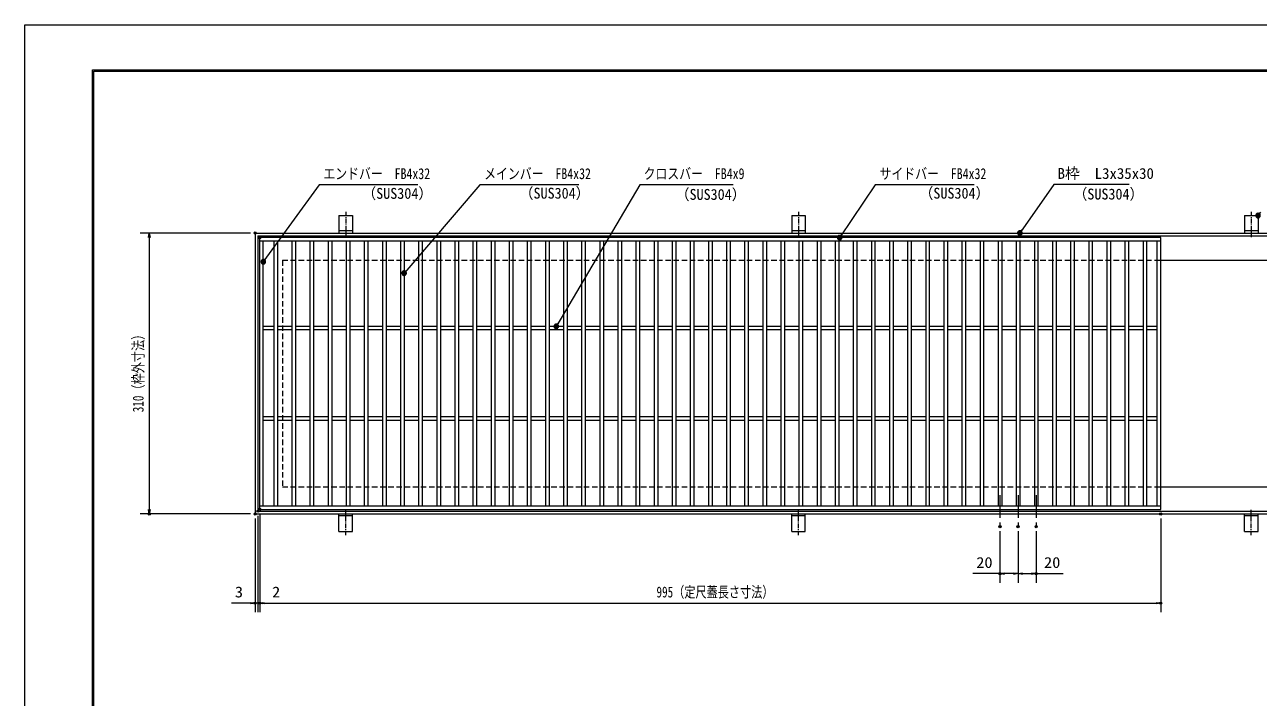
# Model space of a CAD drawing. Units: millimetres, scale not verified. Extents: x -1050 to 1050, y -742 to 742.
# Drawn here: x -1050 to 312, y 0 to 742 of the extents above; entities that cross this region are included whole.
import ezdxf
from ezdxf.enums import TextEntityAlignment as Align

# ---------------------------------------------------------------- set-up
doc = ezdxf.new("R2010")
doc.units = ezdxf.units.MM
doc.header["$LTSCALE"] = 5
doc.header["$PDMODE"] = 32
doc.header["$PDSIZE"] = 2.5
doc.linetypes.add('CHAIN1', pattern=[8, 5, -1, 1, -1])
doc.linetypes.add('DASHED1', pattern=[1.8, 1.2, -0.6])
for name, color, linetype, lineweight in [('0-0_7-図\u3000枠', 4, 'Continuous', 9), ('0-1_寸法注釈', 2, 'Continuous', 9), ('0-4_0', 2, 'Continuous', 9), ('0-5_DEFPOINTS', 134, 'Continuous', 9), ('0-6_枠', 7, 'Continuous', 9), ('0-7_蓋', 5, 'Continuous', 9), ('0-8_アンカー', 7, 'Continuous', 9), ('0-9_溝開口', 4, 'DASHED1', 9), ('0-A_中心線', 6, 'CHAIN1', 9)]:
    doc.layers.add(name, color=color, linetype=linetype, lineweight=lineweight)
doc.styles.add('ＭＳ ゴシック', font='')
doc.styles.get('ＭＳ ゴシック').set_extended_font_data('MS Gothic')

# ---------------------------------------------------------------- blocks, each defined once
blk = doc.blocks.new('_OPEN')
at = {"layer": '0-4_0'}
blk.add_line((0, 0), (-5, 0), dxfattribs=at)
blk.add_lwpolyline([(-5, 0.833), (0, 0), (-5, -0.833)], dxfattribs=at)
blk = doc.blocks.new('A$C5D7C781A')
at = {"layer": '0-8_アンカー', "color": 6, "linetype": 'CHAIN1'}
blk.add_line((37.5, 140.11), (37.5, 0), dxfattribs=at)
at = {"layer": '0-8_アンカー'}
for p, q in [((0, 118.78), (0, 22.26)), ((0, 118.78), (75, 118.78)), ((75, 118.78), (75, 22.26)), ((75, 33.76), (0, 33.76)), ((0, 22.26), (75, 22.26))]:
    blk.add_line(p, q, dxfattribs=at)
blk = doc.blocks.new('_Dot')
at = {"layer": '0-4_0'}
for p, q in [((-2.5, 0), (-5, 0)), ((2.445, 0.5), (-2.445, 0.5)), ((1.997, 1.5), (-1.997, 1.5)), ((2.289, -0.995), (-2.289, -0.995)), ((1.499, -1.995), (-1.499, -1.995))]:
    blk.add_line(p, q, dxfattribs=at)
for points in [[(2.5, 0), (2.48, 0.313), (2.421, 0.622), (2.324, 0.92), (2.191, 1.204), (2.023, 1.469), (1.822, 1.711), (1.594, 1.926), (1.34, 2.111), (1.064, 2.262), (0.773, 2.378), (0.468, 2.456), (0.157, 2.495), (-0.157, 2.495), (-0.468, 2.456), (-0.773, 2.378), (-1.064, 2.262), (-1.34, 2.111), (-1.594, 1.926), (-1.822, 1.711), (-2.023, 1.469), (-2.191, 1.204), (-2.324, 0.92), (-2.421, 0.622), (-2.48, 0.313), (-2.5, 0), (0, 0)], [(-2.5, 0), (-2.48, -0.313), (-2.421, -0.622), (-2.324, -0.92), (-2.191, -1.204), (-2.023, -1.469), (-1.822, -1.711), (-1.594, -1.926), (-1.34, -2.111), (-1.064, -2.262), (-0.773, -2.378), (-0.468, -2.456), (-0.157, -2.495), (0.157, -2.495), (0.468, -2.456), (0.773, -2.378), (1.064, -2.262), (1.34, -2.111), (1.594, -1.926), (1.822, -1.711), (2.023, -1.469), (2.191, -1.204), (2.324, -0.92), (2.421, -0.622), (2.48, -0.313), (2.5, 0), (0, 0)]]:
    blk.add_lwpolyline(points, close=True, dxfattribs=at)

msp = doc.modelspace()

# ---------------------------------------------------------------- linework, layer by layer
at = {"layer": '0-0_7-図\u3000枠'}
for p, q in [((-975, -692.5), (-975, 692.5)), ((-973.75, -691.25), (-973.75, 691.25)), ((-973.75, 691.25), (998.75, 691.25))]:
    msp.add_line(p, q, dxfattribs=at)
msp.add_lwpolyline([(-975, 692.5), (1000, 692.5), (1000, -692.5)], dxfattribs=at)
at = {"layer": '0-1_寸法注釈'}
for p, q in [((-800.45, 512.475), (-922.363, 512.475)), ((-912.363, 507.475), (-912.363, 207.475)), ((-800.45, 202.475), (-922.363, 202.475)), ((-795.45, 197.475), (-795.45, 93.953)), ((-792.45, 200.475), (-792.45, 93.953)), ((-792.45, 200.475), (-792.45, 93.953)), ((-790.45, 202.475), (-790.45, 93.953)), ((-790.45, 202.475), (-790.45, 93.953)), ((204.55, 197.475), (204.55, 93.953)), ((27.05, 183.328), (27.05, 126.522)), ((47.05, 183.328), (47.05, 126.522)), ((47.05, 183.328), (47.05, 126.522)), ((67.05, 183.328), (67.05, 126.522)), ((27.05, 136.522), (-2.797, 136.522)), ((42.05, 136.522), (32.05, 136.522)), ((52.05, 136.522), (62.05, 136.522)), ((67.05, 136.522), (96.897, 136.522)), ((-800.45, 103.953), (-821.563, 103.953)), ((-797.45, 103.953), (-802.45, 103.953)), ((-792.45, 103.953), (-795.45, 103.953)), ((-792.45, 103.953), (-790.45, 103.953)), ((-787.45, 103.953), (-782.45, 103.953)), ((-785.45, 103.953), (199.55, 103.953)), ((-785.45, 103.953), (-764.337, 103.953))]:
    msp.add_line(p, q, dxfattribs=at)
for points in [[(-615.707, 565.749), (-724.931, 565.749), (-785.857, 481.667)], [(-438.147, 565.749), (-547.371, 565.749), (-630.295, 468.985)], [(-267.513, 565.749), (-370.72, 565.749), (-462.438, 410.334)], [(-1.475, 565.749), (-110.699, 565.749), (-149.41, 508.298)], [(169.797, 565.968), (86.447, 565.968), (49.664, 513.288)]]:
    msp.add_lwpolyline(points, dxfattribs=at)
at = {"layer": '0-5_DEFPOINTS'}
msp.add_lwpolyline([(-1050, -742.5), (-1050, 742.5), (1050, 742.5), (1050, -742.5)], close=True, dxfattribs=at)
for p in [(-795.45, 512.475), (-792.45, 205.475), (-790.45, 207.475), (-912.363, 202.475), (-795.45, 202.475), (-795.45, 202.475), (204.55, 202.475), (27.05, 188.328), (47.05, 188.328), (67.05, 188.328), (27.05, 136.522), (67.05, 136.522), (-795.45, 103.953), (-790.45, 103.953), (204.55, 103.953)]:
    msp.add_point(p, dxfattribs=at)
at = {"layer": '0-6_枠'}
for p, q in [((-795.45, 512.475), (409.55, 512.475)), ((-795.45, 512.475), (-795.45, 202.475)), ((-792.45, 509.475), (407.714, 509.475)), ((-792.45, 509.475), (-792.45, 205.475)), ((204.55, 482.475), (409.55, 482.475)), ((204.55, 232.475), (409.55, 232.475)), ((-792.45, 205.475), (411.386, 205.475)), ((-795.45, 202.475), (409.55, 202.475))]:
    msp.add_line(p, q, dxfattribs=at)
at = {"layer": '0-7_蓋'}
for p, q in [((204.55, 507.475), (-790.45, 507.475)), ((-790.45, 207.475), (-790.45, 507.475)), ((204.55, 207.475), (204.55, 507.475)), ((204.55, 503.475), (-790.45, 503.475)), ((-786.45, 211.475), (-786.45, 503.475)), ((-774.95, 503.475), (-774.95, 211.475)), ((-770.95, 503.475), (-770.95, 211.475)), ((-754.95, 503.475), (-754.95, 211.475)), ((-750.95, 503.475), (-750.95, 211.475)), ((-734.95, 503.475), (-734.95, 211.475)), ((-730.95, 503.475), (-730.95, 211.475)), ((-714.95, 503.475), (-714.95, 211.475)), ((-710.95, 503.475), (-710.95, 211.475)), ((-694.95, 503.475), (-694.95, 211.475)), ((-690.95, 503.475), (-690.95, 211.475)), ((-674.95, 503.475), (-674.95, 211.475)), ((-670.95, 503.475), (-670.95, 211.475)), ((-654.95, 503.475), (-654.95, 211.475)), ((-650.95, 503.475), (-650.95, 211.475)), ((-634.95, 503.475), (-634.95, 211.475)), ((-630.95, 503.475), (-630.95, 211.475)), ((-614.95, 503.475), (-614.95, 211.475)), ((-610.95, 503.475), (-610.95, 211.475)), ((-594.95, 503.475), (-594.95, 211.475)), ((-590.95, 503.475), (-590.95, 211.475)), ((-574.95, 503.475), (-574.95, 211.475)), ((-570.95, 503.475), (-570.95, 211.475)), ((-554.95, 503.475), (-554.95, 211.475)), ((-550.95, 503.475), (-550.95, 211.475)), ((-534.95, 503.475), (-534.95, 211.475)), ((-530.95, 503.475), (-530.95, 211.475)), ((-514.95, 503.475), (-514.95, 211.475)), ((-510.95, 503.475), (-510.95, 211.475)), ((-494.95, 503.475), (-494.95, 211.475)), ((-490.95, 503.475), (-490.95, 211.475)), ((-474.95, 503.475), (-474.95, 211.475)), ((-470.95, 503.475), (-470.95, 211.475)), ((-454.95, 503.475), (-454.95, 211.475)), ((-450.95, 503.475), (-450.95, 211.475)), ((-434.95, 503.475), (-434.95, 211.475)), ((-430.95, 503.475), (-430.95, 211.475)), ((-414.95, 503.475), (-414.95, 211.475)), ((-410.95, 503.475), (-410.95, 211.475)), ((-394.95, 503.475), (-394.95, 211.475)), ((-390.95, 503.475), (-390.95, 211.475)), ((-374.95, 503.475), (-374.95, 211.475)), ((-370.95, 503.475), (-370.95, 211.475)), ((-354.95, 503.475), (-354.95, 211.475)), ((-350.95, 503.475), (-350.95, 211.475)), ((-334.95, 503.475), (-334.95, 211.475)), ((-330.95, 503.475), (-330.95, 211.475)), ((-314.95, 503.475), (-314.95, 211.475)), ((-310.95, 503.475), (-310.95, 211.475)), ((-294.95, 503.475), (-294.95, 211.475)), ((-290.95, 503.475), (-290.95, 211.475)), ((-274.95, 503.475), (-274.95, 211.475)), ((-270.95, 503.475), (-270.95, 211.475)), ((-254.95, 503.475), (-254.95, 211.475)), ((-250.95, 503.475), (-250.95, 211.475)), ((-234.95, 503.475), (-234.95, 211.475)), ((-230.95, 503.475), (-230.95, 211.475)), ((-214.95, 503.475), (-214.95, 211.475)), ((-210.95, 503.475), (-210.95, 211.475)), ((-194.95, 503.475), (-194.95, 211.475)), ((-190.95, 503.475), (-190.95, 211.475)), ((-174.95, 503.475), (-174.95, 211.475)), ((-170.95, 503.475), (-170.95, 211.475)), ((-154.95, 503.475), (-154.95, 211.475)), ((-150.95, 503.475), (-150.95, 211.475)), ((-134.95, 503.475), (-134.95, 211.475)), ((-130.95, 503.475), (-130.95, 211.475)), ((-114.95, 503.475), (-114.95, 211.475)), ((-110.95, 503.475), (-110.95, 211.475)), ((-94.95, 503.475), (-94.95, 211.475)), ((-90.95, 503.475), (-90.95, 211.475)), ((-74.95, 503.475), (-74.95, 211.475)), ((-70.95, 503.475), (-70.95, 211.475)), ((-54.95, 503.475), (-54.95, 211.475)), ((-50.95, 503.475), (-50.95, 211.475)), ((-34.95, 503.475), (-34.95, 211.475)), ((-30.95, 503.475), (-30.95, 211.475)), ((-14.95, 503.475), (-14.95, 211.475)), ((-10.95, 503.475), (-10.95, 211.475)), ((5.05, 503.475), (5.05, 211.475)), ((9.05, 503.475), (9.05, 211.475)), ((25.05, 503.475), (25.05, 211.475)), ((29.05, 503.475), (29.05, 211.475)), ((45.05, 503.475), (45.05, 211.475)), ((49.05, 503.475), (49.05, 211.475)), ((65.05, 503.475), (65.05, 211.475)), ((69.05, 503.475), (69.05, 211.475)), ((85.05, 503.475), (85.05, 211.475)), ((89.05, 503.475), (89.05, 211.475)), ((105.05, 503.475), (105.05, 211.475)), ((109.05, 503.475), (109.05, 211.475)), ((125.05, 503.475), (125.05, 211.475)), ((129.05, 503.475), (129.05, 211.475)), ((145.05, 503.475), (145.05, 211.475)), ((149.05, 503.475), (149.05, 211.475)), ((165.05, 503.475), (165.05, 211.475)), ((169.05, 503.475), (169.05, 211.475)), ((185.05, 503.475), (185.05, 211.475)), ((189.05, 503.475), (189.05, 211.475)), ((200.55, 211.475), (200.55, 503.475)), ((-774.95, 409.475), (-786.45, 409.475)), ((-754.95, 409.475), (-770.95, 409.475)), ((-734.95, 409.475), (-750.95, 409.475)), ((-714.95, 409.475), (-730.95, 409.475)), ((-694.95, 409.475), (-710.95, 409.475)), ((-674.95, 409.475), (-690.95, 409.475)), ((-654.95, 409.475), (-670.95, 409.475)), ((-634.95, 409.475), (-650.95, 409.475)), ((-614.95, 409.475), (-630.95, 409.475)), ((-594.95, 409.475), (-610.95, 409.475)), ((-574.95, 409.475), (-590.95, 409.475)), ((-554.95, 409.475), (-570.95, 409.475)), ((-534.95, 409.475), (-550.95, 409.475)), ((-514.95, 409.475), (-530.95, 409.475)), ((-494.95, 409.475), (-510.95, 409.475)), ((-474.95, 409.475), (-490.95, 409.475)), ((-454.95, 409.475), (-470.95, 409.475)), ((-434.95, 409.475), (-450.95, 409.475)), ((-414.95, 409.475), (-430.95, 409.475)), ((-394.95, 409.475), (-410.95, 409.475)), ((-374.95, 409.475), (-390.95, 409.475)), ((-354.95, 409.475), (-370.95, 409.475)), ((-334.95, 409.475), (-350.95, 409.475)), ((-314.95, 409.475), (-330.95, 409.475)), ((-294.95, 409.475), (-310.95, 409.475)), ((-274.95, 409.475), (-290.95, 409.475)), ((-254.95, 409.475), (-270.95, 409.475)), ((-234.95, 409.475), (-250.95, 409.475)), ((-214.95, 409.475), (-230.95, 409.475)), ((-194.95, 409.475), (-210.95, 409.475)), ((-174.95, 409.475), (-190.95, 409.475)), ((-154.95, 409.475), (-170.95, 409.475)), ((-134.95, 409.475), (-150.95, 409.475)), ((-114.95, 409.475), (-130.95, 409.475)), ((-94.95, 409.475), (-110.95, 409.475)), ((-74.95, 409.475), (-90.95, 409.475)), ((-54.95, 409.475), (-70.95, 409.475)), ((-34.95, 409.475), (-50.95, 409.475)), ((-14.95, 409.475), (-30.95, 409.475)), ((5.05, 409.475), (-10.95, 409.475)), ((25.05, 409.475), (9.05, 409.475)), ((45.05, 409.475), (29.05, 409.475)), ((65.05, 409.475), (49.05, 409.475)), ((85.05, 409.475), (69.05, 409.475)), ((105.05, 409.475), (89.05, 409.475)), ((125.05, 409.475), (109.05, 409.475)), ((145.05, 409.475), (129.05, 409.475)), ((165.05, 409.475), (149.05, 409.475)), ((185.05, 409.475), (169.05, 409.475)), ((200.55, 409.475), (189.05, 409.475)), ((-774.95, 405.475), (-786.45, 405.475)), ((-754.95, 405.475), (-770.95, 405.475)), ((-734.95, 405.475), (-750.95, 405.475)), ((-714.95, 405.475), (-730.95, 405.475)), ((-694.95, 405.475), (-710.95, 405.475)), ((-674.95, 405.475), (-690.95, 405.475)), ((-654.95, 405.475), (-670.95, 405.475)), ((-634.95, 405.475), (-650.95, 405.475)), ((-614.95, 405.475), (-630.95, 405.475)), ((-594.95, 405.475), (-610.95, 405.475)), ((-574.95, 405.475), (-590.95, 405.475)), ((-554.95, 405.475), (-570.95, 405.475)), ((-534.95, 405.475), (-550.95, 405.475)), ((-514.95, 405.475), (-530.95, 405.475)), ((-494.95, 405.475), (-510.95, 405.475)), ((-474.95, 405.475), (-490.95, 405.475)), ((-454.95, 405.475), (-470.95, 405.475)), ((-434.95, 405.475), (-450.95, 405.475)), ((-414.95, 405.475), (-430.95, 405.475)), ((-394.95, 405.475), (-410.95, 405.475)), ((-374.95, 405.475), (-390.95, 405.475)), ((-354.95, 405.475), (-370.95, 405.475)), ((-334.95, 405.475), (-350.95, 405.475)), ((-314.95, 405.475), (-330.95, 405.475)), ((-294.95, 405.475), (-310.95, 405.475)), ((-274.95, 405.475), (-290.95, 405.475)), ((-254.95, 405.475), (-270.95, 405.475)), ((-234.95, 405.475), (-250.95, 405.475)), ((-214.95, 405.475), (-230.95, 405.475)), ((-194.95, 405.475), (-210.95, 405.475)), ((-174.95, 405.475), (-190.95, 405.475)), ((-154.95, 405.475), (-170.95, 405.475)), ((-134.95, 405.475), (-150.95, 405.475)), ((-114.95, 405.475), (-130.95, 405.475)), ((-94.95, 405.475), (-110.95, 405.475)), ((-74.95, 405.475), (-90.95, 405.475)), ((-54.95, 405.475), (-70.95, 405.475)), ((-34.95, 405.475), (-50.95, 405.475)), ((-14.95, 405.475), (-30.95, 405.475)), ((5.05, 405.475), (-10.95, 405.475)), ((25.05, 405.475), (9.05, 405.475)), ((45.05, 405.475), (29.05, 405.475)), ((65.05, 405.475), (49.05, 405.475)), ((85.05, 405.475), (69.05, 405.475)), ((105.05, 405.475), (89.05, 405.475)), ((125.05, 405.475), (109.05, 405.475)), ((145.05, 405.475), (129.05, 405.475)), ((165.05, 405.475), (149.05, 405.475)), ((185.05, 405.475), (169.05, 405.475)), ((200.55, 405.475), (189.05, 405.475)), ((-774.95, 309.475), (-786.45, 309.475)), ((-774.95, 305.475), (-786.45, 305.475)), ((-754.95, 309.475), (-770.95, 309.475)), ((-754.95, 305.475), (-770.95, 305.475)), ((-734.95, 309.475), (-750.95, 309.475)), ((-734.95, 305.475), (-750.95, 305.475)), ((-714.95, 309.475), (-730.95, 309.475)), ((-714.95, 305.475), (-730.95, 305.475)), ((-694.95, 309.475), (-710.95, 309.475)), ((-694.95, 305.475), (-710.95, 305.475)), ((-674.95, 309.475), (-690.95, 309.475)), ((-674.95, 305.475), (-690.95, 305.475)), ((-654.95, 309.475), (-670.95, 309.475)), ((-654.95, 305.475), (-670.95, 305.475)), ((-634.95, 309.475), (-650.95, 309.475)), ((-634.95, 305.475), (-650.95, 305.475)), ((-614.95, 309.475), (-630.95, 309.475)), ((-614.95, 305.475), (-630.95, 305.475)), ((-594.95, 309.475), (-610.95, 309.475)), ((-594.95, 305.475), (-610.95, 305.475)), ((-574.95, 309.475), (-590.95, 309.475)), ((-574.95, 305.475), (-590.95, 305.475)), ((-554.95, 309.475), (-570.95, 309.475)), ((-554.95, 305.475), (-570.95, 305.475)), ((-534.95, 309.475), (-550.95, 309.475)), ((-534.95, 305.475), (-550.95, 305.475)), ((-514.95, 309.475), (-530.95, 309.475)), ((-514.95, 305.475), (-530.95, 305.475)), ((-494.95, 309.475), (-510.95, 309.475)), ((-494.95, 305.475), (-510.95, 305.475)), ((-474.95, 309.475), (-490.95, 309.475)), ((-474.95, 305.475), (-490.95, 305.475)), ((-454.95, 309.475), (-470.95, 309.475)), ((-454.95, 305.475), (-470.95, 305.475)), ((-434.95, 309.475), (-450.95, 309.475)), ((-434.95, 305.475), (-450.95, 305.475)), ((-414.95, 309.475), (-430.95, 309.475)), ((-414.95, 305.475), (-430.95, 305.475)), ((-394.95, 309.475), (-410.95, 309.475)), ((-394.95, 305.475), (-410.95, 305.475)), ((-374.95, 309.475), (-390.95, 309.475)), ((-374.95, 305.475), (-390.95, 305.475)), ((-354.95, 309.475), (-370.95, 309.475)), ((-354.95, 305.475), (-370.95, 305.475)), ((-334.95, 309.475), (-350.95, 309.475)), ((-334.95, 305.475), (-350.95, 305.475)), ((-314.95, 309.475), (-330.95, 309.475)), ((-314.95, 305.475), (-330.95, 305.475)), ((-294.95, 309.475), (-310.95, 309.475)), ((-294.95, 305.475), (-310.95, 305.475)), ((-274.95, 309.475), (-290.95, 309.475)), ((-274.95, 305.475), (-290.95, 305.475)), ((-254.95, 309.475), (-270.95, 309.475)), ((-254.95, 305.475), (-270.95, 305.475)), ((-234.95, 309.475), (-250.95, 309.475)), ((-234.95, 305.475), (-250.95, 305.475)), ((-214.95, 309.475), (-230.95, 309.475)), ((-214.95, 305.475), (-230.95, 305.475)), ((-194.95, 309.475), (-210.95, 309.475)), ((-194.95, 305.475), (-210.95, 305.475)), ((-174.95, 309.475), (-190.95, 309.475)), ((-174.95, 305.475), (-190.95, 305.475)), ((-154.95, 309.475), (-170.95, 309.475)), ((-154.95, 305.475), (-170.95, 305.475)), ((-134.95, 309.475), (-150.95, 309.475)), ((-134.95, 305.475), (-150.95, 305.475)), ((-114.95, 309.475), (-130.95, 309.475)), ((-114.95, 305.475), (-130.95, 305.475)), ((-94.95, 309.475), (-110.95, 309.475)), ((-94.95, 305.475), (-110.95, 305.475)), ((-74.95, 309.475), (-90.95, 309.475)), ((-74.95, 305.475), (-90.95, 305.475)), ((-54.95, 309.475), (-70.95, 309.475)), ((-54.95, 305.475), (-70.95, 305.475)), ((-34.95, 309.475), (-50.95, 309.475)), ((-34.95, 305.475), (-50.95, 305.475)), ((-14.95, 309.475), (-30.95, 309.475)), ((-14.95, 305.475), (-30.95, 305.475)), ((5.05, 309.475), (-10.95, 309.475)), ((5.05, 305.475), (-10.95, 305.475)), ((25.05, 309.475), (9.05, 309.475)), ((25.05, 305.475), (9.05, 305.475)), ((45.05, 309.475), (29.05, 309.475)), ((45.05, 305.475), (29.05, 305.475)), ((65.05, 309.475), (49.05, 309.475)), ((65.05, 305.475), (49.05, 305.475)), ((85.05, 309.475), (69.05, 309.475)), ((85.05, 305.475), (69.05, 305.475)), ((105.05, 309.475), (89.05, 309.475)), ((105.05, 305.475), (89.05, 305.475)), ((125.05, 309.475), (109.05, 309.475)), ((125.05, 305.475), (109.05, 305.475)), ((145.05, 309.475), (129.05, 309.475)), ((145.05, 305.475), (129.05, 305.475)), ((165.05, 309.475), (149.05, 309.475)), ((165.05, 305.475), (149.05, 305.475)), ((185.05, 309.475), (169.05, 309.475)), ((185.05, 305.475), (169.05, 305.475)), ((200.55, 309.475), (189.05, 309.475)), ((200.55, 305.475), (189.05, 305.475)), ((-790.45, 211.475), (204.55, 211.475)), ((-790.45, 207.475), (204.55, 207.475))]:
    msp.add_line(p, q, dxfattribs=at)
at = {"layer": '0-7_蓋', "color": 7}
for p in [(-790.45, 507.475), (-790.45, 207.475)]:
    msp.add_point(p, dxfattribs=at)
at = {"layer": '0-9_溝開口'}
for p, q in [((-765.45, 482.475), (204.55, 482.475)), ((-765.45, 482.475), (-765.45, 232.475)), ((-765.45, 232.475), (204.55, 232.475))]:
    msp.add_line(p, q, dxfattribs=at)
at = {"layer": '0-A_中心線'}
for p, q in [((27.05, 222.969), (27.05, 188.328)), ((47.05, 222.969), (47.05, 188.328)), ((67.05, 222.969), (67.05, 188.328))]:
    msp.add_line(p, q, dxfattribs=at)

# ---------------------------------------------------------------- block references
at = {"layer": '0-1_寸法注釈'}
for name, p, rotation in [('_Dot', (312.05, 531.779), 229.33113), ('_Dot', (49.081, 512.475), 234.35189), ('_OPEN', (-912.363, 512.475), 90), ('_Dot', (-149.979, 507.475), 235.34703), ('_Dot', (-786.45, 480.862), 233.62864), ('_Dot', (-630.95, 468.23), 229.06472), ('_Dot', (-462.95, 409.475), 239.18066), ('_OPEN', (-912.363, 202.475), 270), ('_OPEN', (27.05, 136.522), 180), ('_OPEN', (47.05, 136.522), 180), ('_OPEN', (-792.45, 103.953), 180), ('_OPEN', (-790.45, 103.953), 180), ('_OPEN', (-790.45, 103.953), 180)]:
    msp.add_blockref(name, p, dxfattribs=dict(at, rotation=rotation))
for p in [(47.05, 136.522), (67.05, 136.522), (-795.45, 103.953), (-792.45, 103.953), (204.55, 103.953)]:
    msp.add_blockref('_OPEN', p, dxfattribs=at)
at = {"layer": '0-8_アンカー', "xscale": 0.2, "yscale": 0.2}
for p in [(-702.95, 508.023), (-202.95, 508.023), (297.05, 508.023)]:
    msp.add_blockref('A$C5D7C781A', p, dxfattribs=at)
at = {"layer": '0-8_アンカー', "xscale": -0.2, "yscale": 0.2, "rotation": 180}
for p in [(-702.95, 206.927), (-202.95, 206.927), (297.05, 206.927)]:
    msp.add_blockref('A$C5D7C781A', p, dxfattribs=at)

# ---------------------------------------------------------------- texts
at = {"layer": '0-1_寸法注釈', "color": 7, "style": 'ＭＳ ゴシック'}
msp.add_text('B枠\u3000L3x35x30', height=12.02, dxfattribs=at).set_placement((90.7, 568.655), align=Align.BOTTOM_LEFT)
for s, height, width, p in [('エンドバー\u3000FB4x32', 12.02, 0.8, (-720.154, 568.436)), ('メインバー\u3000FB4x32', 12.02, 0.8, (-542.594, 568.436)), ('クロスバー\u3000FB4x9', 12.03, 0.8, (-366.554, 568.436)), ('サイドバー\u3000FB4x32', 12.02, 0.8, (-105.921, 568.436)), ('（SUS304）', 12.02, 0.95, (-677.407, 546.644)), ('（SUS304）', 12.02, 0.95, (-503.663, 546.881)), ('（SUS304）', 12.02, 0.95, (-331.357, 545.515)), ('（SUS304）', 12.02, 0.95, (-62.079, 546.881)), ('（SUS304）', 12.02, 0.95, (107.958, 545.919)), ('20', 12.02, 1.1, (0.893, 139.209)), ('20', 12.02, 1.1, (75.74, 139.209)), ('995（定尺蓋長さ寸法）', 12.03, 0.75, (-352.249, 106.64)), ('3', 12.02, 1.1, (-817.873, 106.64)), ('2', 12.02, 1.1, (-776.76, 106.64))]:
    msp.add_text(s, height=height, dxfattribs=dict(at, width=width)).set_placement(p, align=Align.BOTTOM_LEFT)
at = {"layer": '0-1_寸法注釈', "color": 7, "style": 'ＭＳ ゴシック', "width": 0.75}
msp.add_text('310（枠外寸法）', height=12.03, rotation=90, dxfattribs=at).set_placement((-915.05, 314.682), align=Align.BOTTOM_LEFT)

doc.saveas('drawing.dxf')
